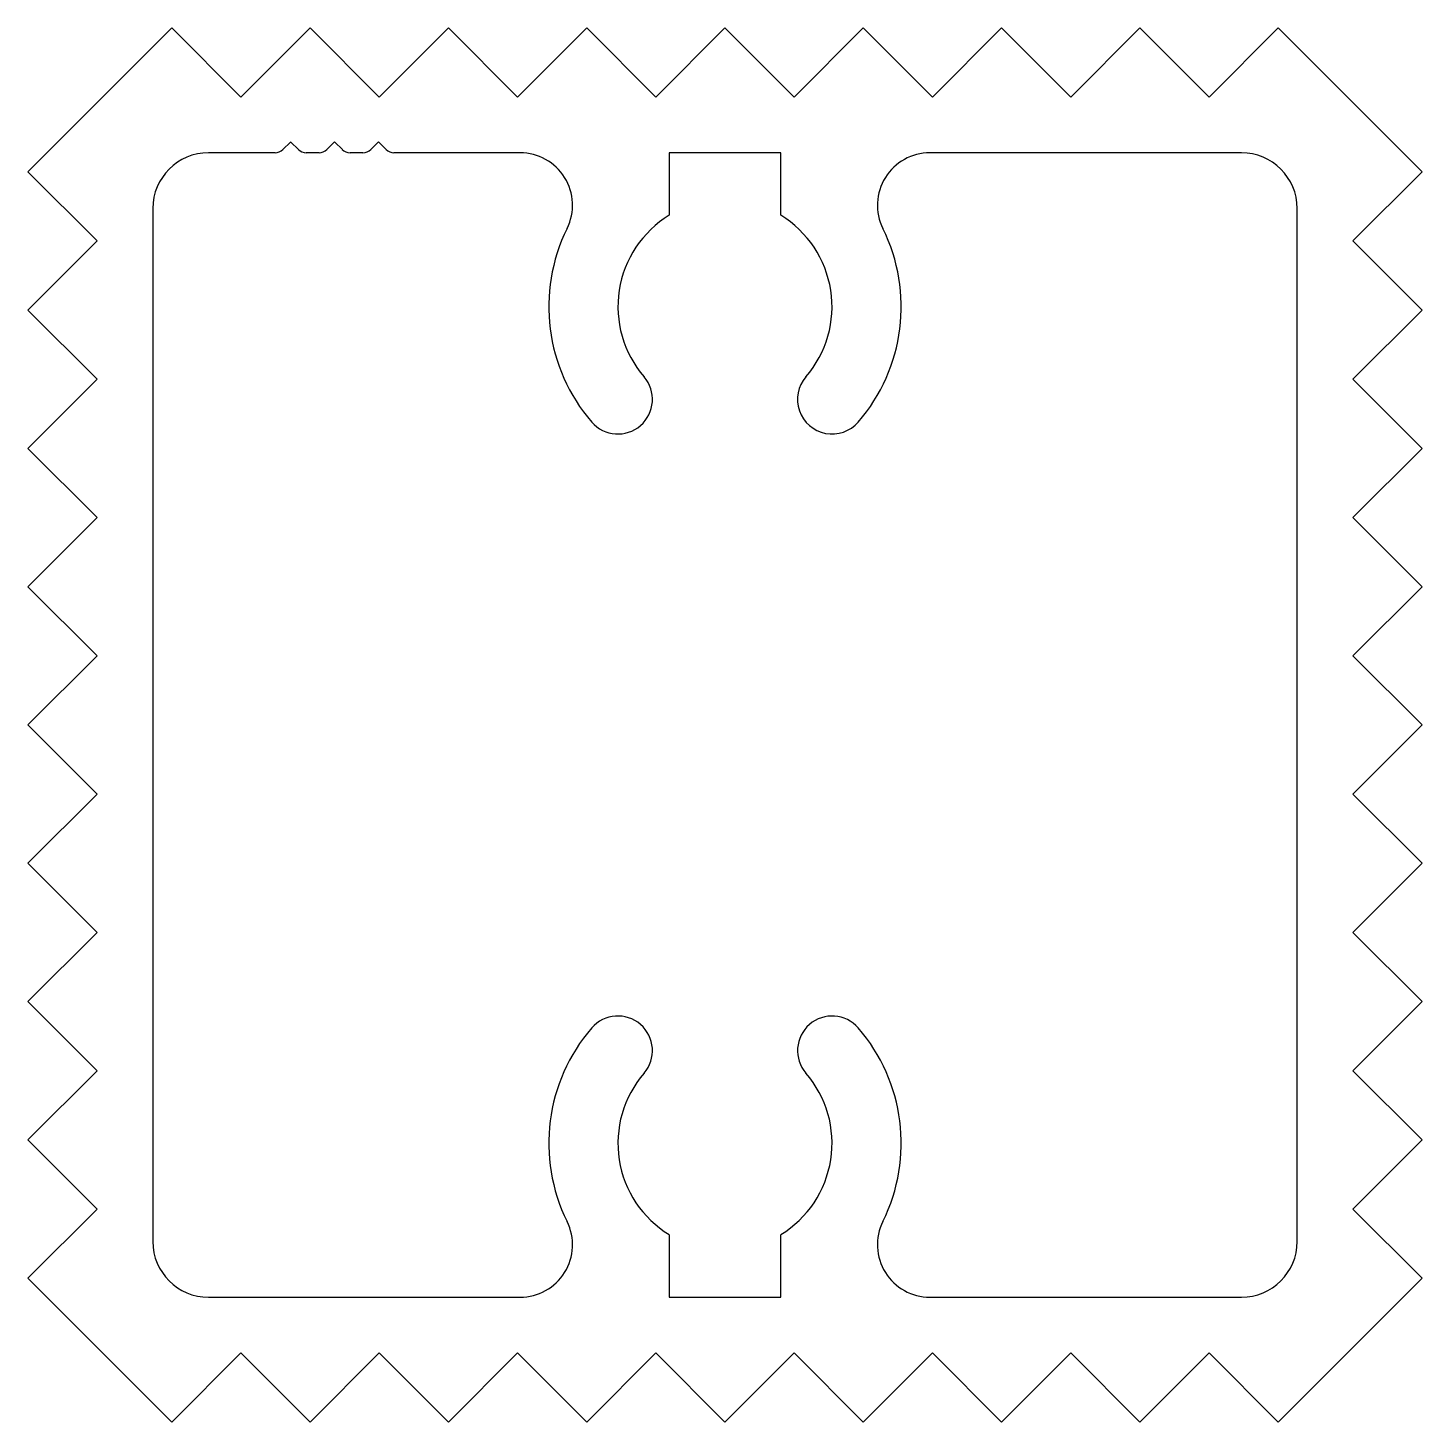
# Model space of a CAD drawing. Extents: x -15.7 to 16, y 6.2 to 37.9.
import ezdxf

# ---------------------------------------------------------------- set-up
doc = ezdxf.new("R2010")
doc.units = 0
doc.layers.get('0').update_dxf_attribs({"linetype": 'CONTINUOUS'})

msp = doc.modelspace()

# ---------------------------------------------------------------- linework, layer by layer
for p, q in [((-15.701, 34.653), (-12.424, 37.93)), ((-12.424, 37.93), (-10.849, 36.355)), ((-10.849, 36.355), (-9.275, 37.93)), ((-9.275, 37.93), (-7.7, 36.355)), ((-7.7, 36.355), (-6.125, 37.93)), ((-6.125, 37.93), (-4.55, 36.355)), ((-4.55, 36.355), (-2.975, 37.93)), ((-2.975, 37.93), (-1.401, 36.355)), ((-1.401, 36.355), (0.174, 37.93)), ((0.174, 37.93), (1.749, 36.355)), ((1.749, 36.355), (3.324, 37.93)), ((3.324, 37.93), (4.899, 36.355)), ((4.899, 36.355), (6.473, 37.93)), ((6.473, 37.93), (8.048, 36.355)), ((8.048, 36.355), (9.623, 37.93)), ((9.623, 37.93), (11.198, 36.355)), ((11.198, 36.355), (12.773, 37.93)), ((12.773, 37.93), (16.049, 34.653)), ((-9.723, 35.329), (-9.894, 35.158)), ((-9.54, 35.158), (-9.711, 35.329)), ((-8.723, 35.329), (-8.894, 35.158)), ((-8.54, 35.158), (-8.711, 35.329)), ((-7.723, 35.329), (-7.894, 35.158)), ((-7.54, 35.158), (-7.712, 35.329)), ((-10.071, 35.085), (-11.586, 35.085)), ((-9.071, 35.085), (-9.363, 35.085)), ((-8.071, 35.085), (-8.364, 35.085)), ((-4.492, 35.085), (-7.364, 35.085)), ((1.444, 35.085), (-1.096, 35.085)), ((-1.096, 35.085), (-1.096, 33.661)), ((1.444, 33.661), (1.444, 35.085)), ((11.934, 35.085), (4.84, 35.085)), ((-14.126, 33.078), (-15.701, 34.653)), ((16.049, 34.653), (14.474, 33.078)), ((-12.856, 33.815), (-12.856, 10.294)), ((13.204, 10.294), (13.204, 33.815)), ((-15.701, 31.503), (-14.126, 33.078)), ((14.474, 33.078), (16.049, 31.503)), ((-14.126, 29.929), (-15.701, 31.503)), ((16.049, 31.503), (14.474, 29.929)), ((-15.701, 28.354), (-14.126, 29.929)), ((14.474, 29.929), (16.049, 28.354)), ((-14.126, 26.779), (-15.701, 28.354)), ((16.049, 28.354), (14.474, 26.779)), ((-15.701, 25.204), (-14.126, 26.779)), ((14.474, 26.779), (16.049, 25.204)), ((-14.126, 23.629), (-15.701, 25.204)), ((16.049, 25.204), (14.474, 23.629)), ((-15.701, 22.055), (-14.126, 23.629)), ((14.474, 23.629), (16.049, 22.055)), ((-14.126, 20.48), (-15.701, 22.055)), ((16.049, 22.055), (14.474, 20.48)), ((-15.701, 18.905), (-14.126, 20.48)), ((14.474, 20.48), (16.049, 18.905)), ((-14.126, 17.33), (-15.701, 18.905)), ((16.049, 18.905), (14.474, 17.33)), ((-15.701, 15.755), (-14.126, 17.33)), ((14.474, 17.33), (16.049, 15.755)), ((-14.126, 14.181), (-15.701, 15.755)), ((16.049, 15.755), (14.474, 14.181)), ((-15.701, 12.606), (-14.126, 14.181)), ((14.474, 14.181), (16.049, 12.606)), ((-14.126, 11.031), (-15.701, 12.606)), ((16.049, 12.606), (14.474, 11.031)), ((-15.701, 9.456), (-14.126, 11.031)), ((14.474, 11.031), (16.049, 9.456)), ((-1.096, 10.448), (-1.096, 9.024)), ((1.444, 9.024), (1.444, 10.448)), ((-12.424, 6.18), (-15.701, 9.456)), ((16.049, 9.456), (12.773, 6.18)), ((-11.586, 9.024), (-4.492, 9.024)), ((-1.096, 9.024), (1.444, 9.024)), ((4.84, 9.024), (11.934, 9.024)), ((-10.849, 7.754), (-12.424, 6.18)), ((-9.275, 6.18), (-10.849, 7.754)), ((-7.7, 7.754), (-9.275, 6.18)), ((-6.125, 6.18), (-7.7, 7.754)), ((-4.55, 7.754), (-6.125, 6.18)), ((-2.975, 6.18), (-4.55, 7.754)), ((-1.401, 7.754), (-2.975, 6.18)), ((0.174, 6.18), (-1.401, 7.754)), ((1.749, 7.754), (0.174, 6.18)), ((3.324, 6.18), (1.749, 7.754)), ((4.899, 7.754), (3.324, 6.18)), ((6.473, 6.18), (4.899, 7.754)), ((8.048, 7.754), (6.473, 6.18)), ((9.623, 6.18), (8.048, 7.754)), ((11.198, 7.754), (9.623, 6.18)), ((12.773, 6.18), (11.198, 7.754))]:
    msp.add_line(p, q)
for centre, radius, start, end in [((-9.717, 35.323), 0.008, 45, 135), ((-8.717, 35.323), 0.008, 45, 135), ((-7.717, 35.323), 0.008, 45, 135), ((-11.586, 33.815), 1.27, 90, 180), ((-10.071, 35.335), 0.25, 270, 315), ((-9.363, 35.335), 0.25, 225, 270), ((-9.071, 35.335), 0.25, 270, 315), ((-8.364, 35.335), 0.25, 225, 270), ((-8.071, 35.335), 0.25, 270, 315), ((-7.364, 35.335), 0.25, 225, 270), ((-4.492, 33.891), 1.194, 333.6469, 90), ((4.84, 33.891), 1.194, 90, 206.3531), ((11.934, 33.815), 1.27, 0, 90), ((0.174, 31.58), 2.438, 121.3882, 220.8717), ((0.174, 31.58), 2.438, 319.1283, 58.6118), ((0.174, 31.58), 4.013, 153.6469, 220.8717), ((0.174, 31.58), 4.013, 319.1283, 26.3531), ((-2.265, 29.469), 0.787, 220.8717, 40.8717), ((2.613, 29.469), 0.787, 139.1283, 319.1283), ((-2.265, 14.64), 0.787, 319.1283, 139.1283), ((2.613, 14.64), 0.787, 40.8717, 220.8717), ((0.174, 12.53), 4.013, 139.1283, 206.3531), ((0.174, 12.53), 4.013, 333.6469, 40.8717), ((0.174, 12.53), 2.438, 139.1283, 238.6118), ((0.174, 12.53), 2.438, 301.3882, 40.8717), ((-4.492, 10.218), 1.194, 270, 26.3531), ((4.84, 10.218), 1.194, 153.6469, 270), ((-11.586, 10.294), 1.27, 180, 270), ((11.934, 10.294), 1.27, 270, 0)]:
    msp.add_arc(centre, radius, start, end)

doc.saveas('drawing.dxf')
